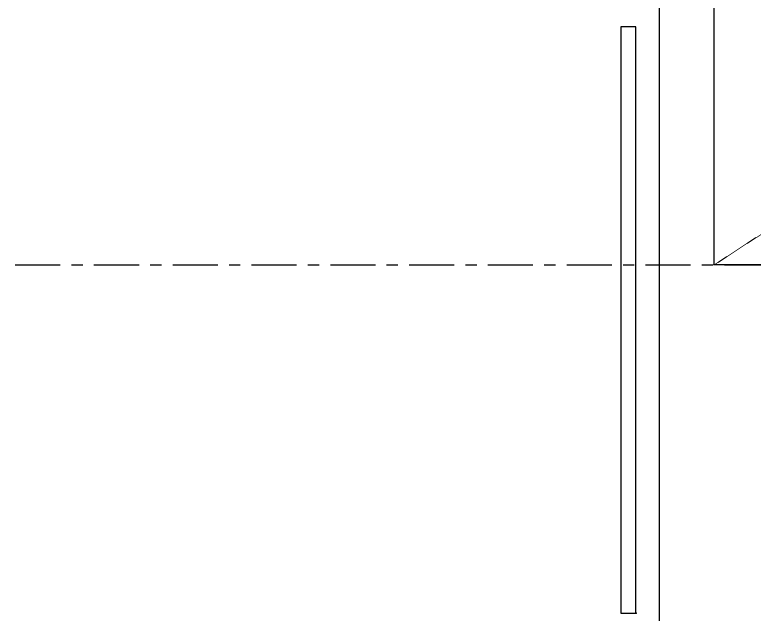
# Model space of a CAD drawing. Header units: millimetres. Extents: x 2519235 to 7246330, y 25937 to 201821.
# Drawn here: x 2623433 to 2627128, y 105295 to 108290 of the extents above; entities that cross this region are included whole.
import ezdxf

# ---------------------------------------------------------------- set-up
doc = ezdxf.new("R2010")
doc.units = ezdxf.units.MM
doc.set_wipeout_variables(frame=1)
doc.linetypes.add('DPA_Hidden 100', pattern=[6, 4, -2])
doc.linetypes.add('TA_GL_000.90000', pattern=[2.475, 0.9, -0.225, 0.225, -0.225, 0.9])
for name, color, linetype in [('000 - 0_HIDE_OBJ_FRAMING_DEF_SUB_1', 7, 'Continuous'), ('000 - 0_SYM_DWG_GRIDLINE_MAIN_COLOR_251', 7, 'Continuous'), ('010 - ASPG_EXTR_DEF_SUB', 7, 'Continuous'), ('010 - ASPG_EXTR_WIPEOUT_', 7, 'Continuous'), ('_งานโครงสร้าง', 7, 'Continuous')]:
    doc.layers.add(name, color=color, linetype=linetype)
doc.styles.add('TA', font='', dxfattribs={"height": 4.5})
doc.styles.get('TA').set_extended_font_data('Cordia New')

# ---------------------------------------------------------------- blocks, each defined once
blk = doc.blocks.new('A$C68002e74')
at = {"layer": '000 - 0_HIDE_OBJ_FRAMING_DEF_SUB_1', "color": 7, "linetype": 'DPA_Hidden 100', "lineweight": 9}
blk.add_line((0, -4300), (4199.7, -1565), dxfattribs=at)
at = {"layer": '000 - 0_HIDE_OBJ_FRAMING_DEF_SUB_1', "color": 7}
blk.add_lwpolyline([(0, -1565), (4199.7, -1565), (4199.7, -4300), (0, -4300)], close=True, dxfattribs=at)
blk = doc.blocks.new('*U351')
at = {"color": 7}
blk.add_wipeout([(2.2, 0), (2.2, 2930), (77.1, 2930), (77.1, 0)], dxfattribs=at).dxf.layer = '010 - ASPG_EXTR_WIPEOUT_'
blk.add_point((0, 0), dxfattribs=at)
at = {"layer": '000 - 0_HIDE_OBJ_FRAMING_DEF_SUB_1', "color": 7}
blk.add_lwpolyline([(2.2, 0), (2.2, 2930), (77.1, 2930), (77.1, 0)], close=True, dxfattribs=at)
at = {"layer": '010 - ASPG_EXTR_DEF_SUB', "color": 7}
blk.add_point((0, 0), dxfattribs=at)
blk = doc.blocks.new('W-1-PP17-ENT1_REV02_20260415-155428_PP17_ENT1_EX_ELE1')
at = {"color": 7}
blk.add_blockref('A$C68002e74', (-17776.3, 111340), dxfattribs=at)
at = {"color": 7, "xscale": -1}
blk.add_blockref('*U351', (-18165.5, 105300), dxfattribs=at)
blk = doc.blocks.new('*U1068')
at = {"layer": '000 - 0_SYM_DWG_GRIDLINE_MAIN_COLOR_251', "color": 7, "linetype": 'ByBlock', "ltscale": 5}
blk.add_line((20, 0), (-878, 0), dxfattribs=at)
at = {"color": 7, "style": 'TA', "flags": 1}
blk.add_attdef('LOCATION', (6, -6), '', height=4.5, rotation=270, dxfattribs=at)
blk = doc.blocks.new('W-1-PP17-ENT1_REV02_20260415-160509_PP17_ENT1_ELE1_DIMS_1')
at = {"layer": '000 - 0_SYM_DWG_GRIDLINE_MAIN_COLOR_251', "color": 7, "linetype": 'TA_GL_000.90000', "xscale": 50, "yscale": 50, "zscale": 50, "rotation": 180}
blk.add_blockref('*U1068', (-24600, 107040), dxfattribs=at)
blk = doc.blocks.new('W-1-PP17-ENT1_REV02_20260415-160712_PP17_ENT1_SE_ELE1')
at = {"layer": '_งานโครงสร้าง', "color": 7}
blk.add_line((-18050, 116340), (-18050, 100790), dxfattribs=at)

msp = doc.modelspace()

# ---------------------------------------------------------------- block references
at = {"color": 7}
msp.add_blockref('W-1-PP17-ENT1_REV02_20260415-155428_PP17_ENT1_EX_ELE1', (2644703.703, 0), dxfattribs=at)

# ---------------------------------------------------------------- next in the draw order: block references
for name in ['W-1-PP17-ENT1_REV02_20260415-160509_PP17_ENT1_ELE1_DIMS_1', 'W-1-PP17-ENT1_REV02_20260415-160712_PP17_ENT1_SE_ELE1']:
    msp.add_blockref(name, (2644703.703, 0), dxfattribs=at)

doc.saveas('drawing.dxf')
